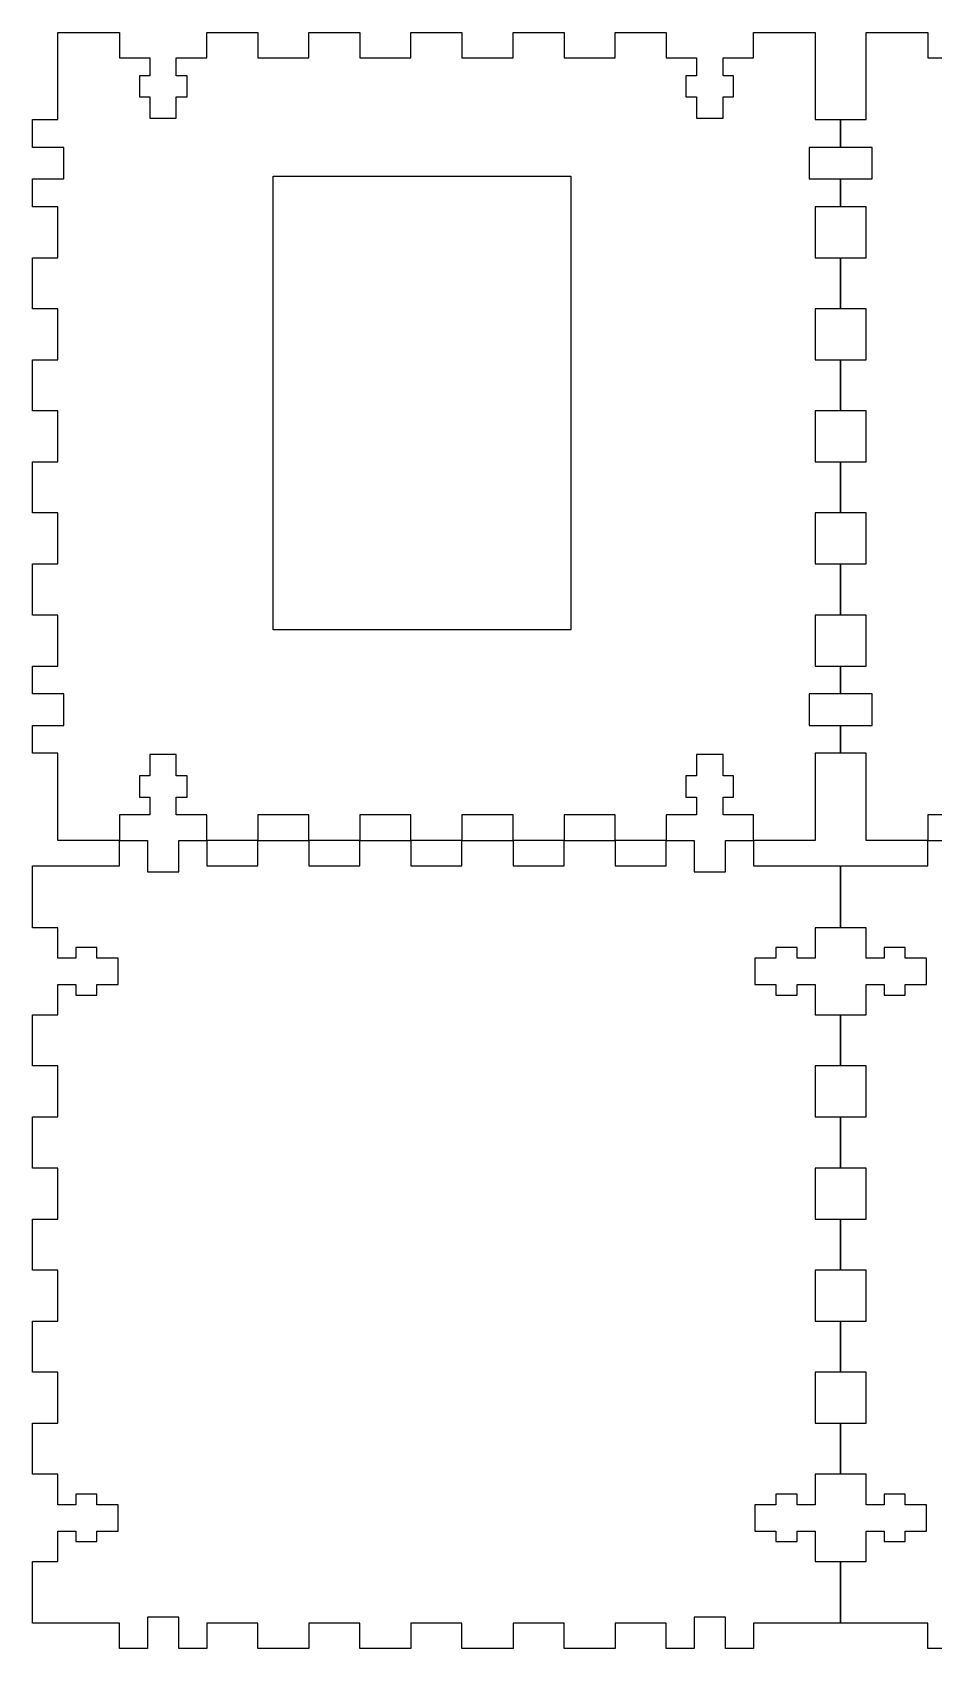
# Model space of a CAD drawing. Header units: millimetres. Extents: x -137 to 130, y -50 to 129.
# Drawn here: x -137.1 to -37.8, y -49.6 to 128.5 of the extents above; entities that cross this region are included whole.
import ezdxf

# ---------------------------------------------------------------- set-up
doc = ezdxf.new("R2010")
doc.units = ezdxf.units.MM
doc.layers.get('0').update_dxf_attribs({"linetype": 'CONTINUOUS'})

msp = doc.modelspace()

# ---------------------------------------------------------------- linework, layer by layer
for p, q in [((-134.27, 128.51), (-127.47, 128.51)), ((-134.27, 118.9), (-134.27, 128.51)), ((-127.47, 128.51), (-127.47, 125.7)), ((-117.86, 125.7), (-117.86, 128.51)), ((-117.86, 128.51), (-112.24, 128.51)), ((-112.24, 128.51), (-112.24, 125.7)), ((-106.61, 125.7), (-106.61, 128.51)), ((-106.61, 128.51), (-100.99, 128.51)), ((-100.99, 128.51), (-100.99, 125.7)), ((-95.36, 125.7), (-95.36, 128.51)), ((-95.36, 128.51), (-89.74, 128.51)), ((-89.74, 128.51), (-89.74, 125.7)), ((-84.11, 125.7), (-84.11, 128.51)), ((-84.11, 128.51), (-78.49, 128.51)), ((-78.49, 128.51), (-78.49, 125.7)), ((-72.86, 125.7), (-72.86, 128.51)), ((-72.86, 128.51), (-67.24, 128.51)), ((-67.24, 128.51), (-67.24, 125.7)), ((-57.63, 125.7), (-57.63, 128.51)), ((-57.63, 128.51), (-50.83, 128.51)), ((-50.83, 128.51), (-50.83, 118.9)), ((-45.21, 128.51), (-38.41, 128.51)), ((-45.21, 118.9), (-45.21, 128.51)), ((-38.41, 128.51), (-38.41, 125.7)), ((-127.47, 125.7), (-124.12, 125.7)), ((-124.12, 125.7), (-124.12, 123.73)), ((-121.22, 123.73), (-121.22, 125.7)), ((-121.22, 125.7), (-117.86, 125.7)), ((-112.24, 125.7), (-106.61, 125.7)), ((-100.99, 125.7), (-95.36, 125.7)), ((-89.74, 125.7), (-84.11, 125.7)), ((-78.49, 125.7), (-72.86, 125.7)), ((-67.24, 125.7), (-63.89, 125.7)), ((-63.89, 125.7), (-63.89, 123.73)), ((-60.98, 123.73), (-60.98, 125.7)), ((-60.98, 125.7), (-57.63, 125.7)), ((-38.41, 125.7), (-35.06, 125.7)), ((-124.12, 123.73), (-125.29, 123.73)), ((-125.29, 123.73), (-125.29, 121.39)), ((-120.04, 123.73), (-121.22, 123.73)), ((-120.04, 121.39), (-120.04, 123.73)), ((-63.89, 123.73), (-65.06, 123.73)), ((-65.06, 123.73), (-65.06, 121.39)), ((-59.81, 123.73), (-60.98, 123.73)), ((-59.81, 121.39), (-59.81, 123.73)), ((-125.29, 121.39), (-124.12, 121.39)), ((-124.12, 121.39), (-124.12, 119.04)), ((-121.22, 119.04), (-121.22, 121.39)), ((-121.22, 121.39), (-120.04, 121.39)), ((-65.06, 121.39), (-63.89, 121.39)), ((-63.89, 121.39), (-63.89, 119.04)), ((-60.98, 119.04), (-60.98, 121.39)), ((-60.98, 121.39), (-59.81, 121.39)), ((-137.08, 115.83), (-137.08, 118.9)), ((-137.08, 118.9), (-134.27, 118.9)), ((-124.12, 119.04), (-121.22, 119.04)), ((-63.89, 119.04), (-60.98, 119.04)), ((-50.83, 118.9), (-48.02, 118.9)), ((-48.02, 118.9), (-48.02, 115.83)), ((-48.02, 115.83), (-48.02, 118.9)), ((-48.02, 118.9), (-45.21, 118.9)), ((-133.61, 115.83), (-137.08, 115.83)), ((-133.61, 112.36), (-133.61, 115.83)), ((-48.02, 115.83), (-51.49, 115.83)), ((-51.49, 115.83), (-51.49, 112.36)), ((-44.55, 115.83), (-48.02, 115.83)), ((-44.55, 112.36), (-44.55, 115.83)), ((-137.08, 109.29), (-137.08, 112.36)), ((-137.08, 112.36), (-133.61, 112.36)), ((-51.49, 112.36), (-48.02, 112.36)), ((-48.02, 112.36), (-48.02, 109.29)), ((-48.02, 109.29), (-48.02, 112.36)), ((-48.02, 112.36), (-44.55, 112.36)), ((-134.27, 109.29), (-137.08, 109.29)), ((-134.27, 103.67), (-134.27, 109.29)), ((-48.02, 109.29), (-50.83, 109.29)), ((-50.83, 109.29), (-50.83, 103.67)), ((-45.21, 109.29), (-48.02, 109.29)), ((-45.21, 103.67), (-45.21, 109.29)), ((-137.08, 98.04), (-137.08, 103.67)), ((-137.08, 103.67), (-134.27, 103.67)), ((-50.83, 103.67), (-48.02, 103.67)), ((-48.02, 103.67), (-48.02, 98.04)), ((-48.02, 98.04), (-48.02, 103.67)), ((-48.02, 103.67), (-45.21, 103.67)), ((-134.27, 98.04), (-137.08, 98.04)), ((-134.27, 92.42), (-134.27, 98.04)), ((-48.02, 98.04), (-50.83, 98.04)), ((-50.83, 98.04), (-50.83, 92.42)), ((-45.21, 98.04), (-48.02, 98.04)), ((-45.21, 92.42), (-45.21, 98.04)), ((-137.08, 86.79), (-137.08, 92.42)), ((-137.08, 92.42), (-134.27, 92.42)), ((-50.83, 92.42), (-48.02, 92.42)), ((-48.02, 92.42), (-48.02, 86.79)), ((-48.02, 86.79), (-48.02, 92.42)), ((-48.02, 92.42), (-45.21, 92.42)), ((-134.27, 86.79), (-137.08, 86.79)), ((-134.27, 81.17), (-134.27, 86.79)), ((-48.02, 86.79), (-50.83, 86.79)), ((-50.83, 86.79), (-50.83, 81.17)), ((-45.21, 86.79), (-48.02, 86.79)), ((-45.21, 81.17), (-45.21, 86.79)), ((-137.08, 75.54), (-137.08, 81.17)), ((-137.08, 81.17), (-134.27, 81.17)), ((-50.83, 81.17), (-48.02, 81.17)), ((-48.02, 81.17), (-48.02, 75.54)), ((-48.02, 75.54), (-48.02, 81.17)), ((-48.02, 81.17), (-45.21, 81.17)), ((-134.27, 75.54), (-137.08, 75.54)), ((-134.27, 69.92), (-134.27, 75.54)), ((-48.02, 75.54), (-50.83, 75.54)), ((-50.83, 75.54), (-50.83, 69.92)), ((-45.21, 75.54), (-48.02, 75.54)), ((-45.21, 69.92), (-45.21, 75.54)), ((-137.08, 64.29), (-137.08, 69.92)), ((-137.08, 69.92), (-134.27, 69.92)), ((-50.83, 69.92), (-48.02, 69.92)), ((-48.02, 69.92), (-48.02, 64.29)), ((-48.02, 64.29), (-48.02, 69.92)), ((-48.02, 69.92), (-45.21, 69.92)), ((-134.27, 64.29), (-137.08, 64.29)), ((-134.27, 58.67), (-134.27, 64.29)), ((-48.02, 64.29), (-50.83, 64.29)), ((-50.83, 64.29), (-50.83, 58.67)), ((-45.21, 64.29), (-48.02, 64.29)), ((-45.21, 58.67), (-45.21, 64.29)), ((-137.08, 55.6), (-137.08, 58.67)), ((-137.08, 58.67), (-134.27, 58.67)), ((-50.83, 58.67), (-48.02, 58.67)), ((-48.02, 58.67), (-48.02, 55.6)), ((-48.02, 55.6), (-48.02, 58.67)), ((-48.02, 58.67), (-45.21, 58.67)), ((-133.61, 55.6), (-137.08, 55.6)), ((-133.61, 52.13), (-133.61, 55.6)), ((-48.02, 55.6), (-51.49, 55.6)), ((-51.49, 55.6), (-51.49, 52.13)), ((-44.55, 55.6), (-48.02, 55.6)), ((-44.55, 52.13), (-44.55, 55.6)), ((-137.08, 49.06), (-137.08, 52.13)), ((-137.08, 52.13), (-133.61, 52.13)), ((-51.49, 52.13), (-48.02, 52.13)), ((-48.02, 52.13), (-48.02, 49.06)), ((-48.02, 49.06), (-48.02, 52.13)), ((-48.02, 52.13), (-44.55, 52.13)), ((-134.27, 49.06), (-137.08, 49.06)), ((-134.27, 39.45), (-134.27, 49.06)), ((-121.22, 48.92), (-124.12, 48.92)), ((-124.12, 48.92), (-124.12, 46.57)), ((-121.22, 46.57), (-121.22, 48.92)), ((-60.98, 48.92), (-63.89, 48.92)), ((-63.89, 48.92), (-63.89, 46.57)), ((-60.98, 46.57), (-60.98, 48.92)), ((-48.02, 49.06), (-50.83, 49.06)), ((-50.83, 49.06), (-50.83, 39.45)), ((-45.21, 49.06), (-48.02, 49.06)), ((-45.21, 39.45), (-45.21, 49.06)), ((-124.12, 46.57), (-125.29, 46.57)), ((-125.29, 46.57), (-125.29, 44.23)), ((-120.04, 46.57), (-121.22, 46.57)), ((-120.04, 44.23), (-120.04, 46.57)), ((-63.89, 46.57), (-65.06, 46.57)), ((-65.06, 46.57), (-65.06, 44.23)), ((-59.81, 46.57), (-60.98, 46.57)), ((-59.81, 44.23), (-59.81, 46.57)), ((-125.29, 44.23), (-124.12, 44.23)), ((-124.12, 44.23), (-124.12, 42.26)), ((-121.22, 42.26), (-121.22, 44.23)), ((-121.22, 44.23), (-120.04, 44.23)), ((-65.06, 44.23), (-63.89, 44.23)), ((-63.89, 44.23), (-63.89, 42.26)), ((-60.98, 42.26), (-60.98, 44.23)), ((-60.98, 44.23), (-59.81, 44.23)), ((-124.12, 42.26), (-127.47, 42.26)), ((-127.47, 42.26), (-127.47, 39.45)), ((-117.86, 42.26), (-121.22, 42.26)), ((-117.86, 39.45), (-117.86, 42.26)), ((-106.61, 42.26), (-112.24, 42.26)), ((-112.24, 42.26), (-112.24, 39.45)), ((-106.61, 39.45), (-106.61, 42.26)), ((-95.36, 42.26), (-100.99, 42.26)), ((-100.99, 42.26), (-100.99, 39.45)), ((-95.36, 39.45), (-95.36, 42.26)), ((-84.11, 42.26), (-89.74, 42.26)), ((-89.74, 42.26), (-89.74, 39.45)), ((-84.11, 39.45), (-84.11, 42.26)), ((-72.86, 42.26), (-78.49, 42.26)), ((-78.49, 42.26), (-78.49, 39.45)), ((-72.86, 39.45), (-72.86, 42.26)), ((-63.89, 42.26), (-67.24, 42.26)), ((-67.24, 42.26), (-67.24, 39.45)), ((-57.63, 42.26), (-60.98, 42.26)), ((-57.63, 39.45), (-57.63, 42.26)), ((-35.06, 42.26), (-38.41, 42.26)), ((-38.41, 42.26), (-38.41, 39.45)), ((-127.47, 39.45), (-134.27, 39.45)), ((-127.47, 36.64), (-127.47, 39.45)), ((-127.47, 39.45), (-124.4, 39.45)), ((-124.4, 39.45), (-124.4, 35.98)), ((-120.93, 35.98), (-120.93, 39.45)), ((-120.93, 39.45), (-117.86, 39.45)), ((-112.24, 39.45), (-117.86, 39.45)), ((-117.86, 39.45), (-117.86, 36.64)), ((-112.24, 36.64), (-112.24, 39.45)), ((-112.24, 39.45), (-106.61, 39.45)), ((-100.99, 39.45), (-106.61, 39.45)), ((-106.61, 39.45), (-106.61, 36.64)), ((-100.99, 36.64), (-100.99, 39.45)), ((-100.99, 39.45), (-95.36, 39.45)), ((-89.74, 39.45), (-95.36, 39.45)), ((-95.36, 39.45), (-95.36, 36.64)), ((-89.74, 36.64), (-89.74, 39.45)), ((-89.74, 39.45), (-84.11, 39.45)), ((-78.49, 39.45), (-84.11, 39.45)), ((-84.11, 39.45), (-84.11, 36.64)), ((-78.49, 36.64), (-78.49, 39.45)), ((-78.49, 39.45), (-72.86, 39.45)), ((-67.24, 39.45), (-72.86, 39.45)), ((-72.86, 39.45), (-72.86, 36.64)), ((-67.24, 36.64), (-67.24, 39.45)), ((-67.24, 39.45), (-64.17, 39.45)), ((-64.17, 39.45), (-64.17, 35.98)), ((-60.7, 35.98), (-60.7, 39.45)), ((-60.7, 39.45), (-57.63, 39.45)), ((-50.83, 39.45), (-57.63, 39.45)), ((-57.63, 39.45), (-57.63, 36.64)), ((-38.41, 39.45), (-45.21, 39.45)), ((-38.41, 36.64), (-38.41, 39.45)), ((-38.41, 39.45), (-35.34, 39.45)), ((-137.08, 36.64), (-127.47, 36.64)), ((-137.08, 29.84), (-137.08, 36.64)), ((-124.4, 35.98), (-120.93, 35.98)), ((-117.86, 36.64), (-112.24, 36.64)), ((-106.61, 36.64), (-100.99, 36.64)), ((-95.36, 36.64), (-89.74, 36.64)), ((-84.11, 36.64), (-78.49, 36.64)), ((-72.86, 36.64), (-67.24, 36.64)), ((-64.17, 35.98), (-60.7, 35.98)), ((-57.63, 36.64), (-48.02, 36.64)), ((-48.02, 36.64), (-48.02, 29.84)), ((-48.02, 36.64), (-38.41, 36.64)), ((-48.02, 29.84), (-48.02, 36.64)), ((-134.27, 29.84), (-137.08, 29.84)), ((-134.27, 26.49), (-134.27, 29.84)), ((-48.02, 29.84), (-50.83, 29.84)), ((-50.83, 29.84), (-50.83, 26.49)), ((-45.21, 29.84), (-48.02, 29.84)), ((-45.21, 26.49), (-45.21, 29.84)), ((-129.96, 27.66), (-132.3, 27.66)), ((-132.3, 27.66), (-132.3, 26.49)), ((-129.96, 26.49), (-129.96, 27.66)), ((-52.8, 27.66), (-55.15, 27.66)), ((-55.15, 27.66), (-55.15, 26.49)), ((-52.8, 26.49), (-52.8, 27.66)), ((-40.9, 27.66), (-43.24, 27.66)), ((-43.24, 27.66), (-43.24, 26.49)), ((-40.9, 26.49), (-40.9, 27.66)), ((-132.3, 26.49), (-134.27, 26.49)), ((-127.61, 26.49), (-129.96, 26.49)), ((-127.61, 23.58), (-127.61, 26.49)), ((-55.15, 26.49), (-57.49, 26.49)), ((-57.49, 26.49), (-57.49, 23.58)), ((-50.83, 26.49), (-52.8, 26.49)), ((-43.24, 26.49), (-45.21, 26.49)), ((-38.55, 26.49), (-40.9, 26.49)), ((-38.55, 23.58), (-38.55, 26.49)), ((-134.27, 20.23), (-134.27, 23.58)), ((-134.27, 23.58), (-132.3, 23.58)), ((-132.3, 23.58), (-132.3, 22.41)), ((-129.96, 22.41), (-129.96, 23.58)), ((-129.96, 23.58), (-127.61, 23.58)), ((-57.49, 23.58), (-55.15, 23.58)), ((-55.15, 23.58), (-55.15, 22.41)), ((-52.8, 22.41), (-52.8, 23.58)), ((-52.8, 23.58), (-50.83, 23.58)), ((-50.83, 23.58), (-50.83, 20.23)), ((-45.21, 20.23), (-45.21, 23.58)), ((-45.21, 23.58), (-43.24, 23.58)), ((-43.24, 23.58), (-43.24, 22.41)), ((-40.9, 22.41), (-40.9, 23.58)), ((-40.9, 23.58), (-38.55, 23.58)), ((-132.3, 22.41), (-129.96, 22.41)), ((-55.15, 22.41), (-52.8, 22.41)), ((-43.24, 22.41), (-40.9, 22.41)), ((-137.08, 14.6), (-137.08, 20.23)), ((-137.08, 20.23), (-134.27, 20.23)), ((-50.83, 20.23), (-48.02, 20.23)), ((-48.02, 20.23), (-48.02, 14.6)), ((-48.02, 14.6), (-48.02, 20.23)), ((-48.02, 20.23), (-45.21, 20.23)), ((-134.27, 14.6), (-137.08, 14.6)), ((-134.27, 8.98), (-134.27, 14.6)), ((-48.02, 14.6), (-50.83, 14.6)), ((-50.83, 14.6), (-50.83, 8.98)), ((-45.21, 14.6), (-48.02, 14.6)), ((-45.21, 8.98), (-45.21, 14.6)), ((-137.08, 3.35), (-137.08, 8.98)), ((-137.08, 8.98), (-134.27, 8.98)), ((-50.83, 8.98), (-48.02, 8.98)), ((-48.02, 8.98), (-48.02, 3.35)), ((-48.02, 3.35), (-48.02, 8.98)), ((-48.02, 8.98), (-45.21, 8.98)), ((-134.27, 3.35), (-137.08, 3.35)), ((-134.27, -2.27), (-134.27, 3.35)), ((-48.02, 3.35), (-50.83, 3.35)), ((-50.83, 3.35), (-50.83, -2.27)), ((-45.21, 3.35), (-48.02, 3.35)), ((-45.21, -2.27), (-45.21, 3.35)), ((-137.08, -7.9), (-137.08, -2.27)), ((-137.08, -2.27), (-134.27, -2.27)), ((-50.83, -2.27), (-48.02, -2.27)), ((-48.02, -2.27), (-48.02, -7.9)), ((-48.02, -7.9), (-48.02, -2.27)), ((-48.02, -2.27), (-45.21, -2.27)), ((-134.27, -7.9), (-137.08, -7.9)), ((-134.27, -13.52), (-134.27, -7.9)), ((-48.02, -7.9), (-50.83, -7.9)), ((-50.83, -7.9), (-50.83, -13.52)), ((-45.21, -7.9), (-48.02, -7.9)), ((-45.21, -13.52), (-45.21, -7.9)), ((-137.08, -19.15), (-137.08, -13.52)), ((-137.08, -13.52), (-134.27, -13.52)), ((-50.83, -13.52), (-48.02, -13.52)), ((-48.02, -13.52), (-48.02, -19.15)), ((-48.02, -19.15), (-48.02, -13.52)), ((-48.02, -13.52), (-45.21, -13.52)), ((-134.27, -19.15), (-137.08, -19.15)), ((-134.27, -24.77), (-134.27, -19.15)), ((-48.02, -19.15), (-50.83, -19.15)), ((-50.83, -19.15), (-50.83, -24.77)), ((-45.21, -19.15), (-48.02, -19.15)), ((-45.21, -24.77), (-45.21, -19.15)), ((-137.08, -30.4), (-137.08, -24.77)), ((-137.08, -24.77), (-134.27, -24.77)), ((-50.83, -24.77), (-48.02, -24.77)), ((-48.02, -24.77), (-48.02, -30.4)), ((-48.02, -30.4), (-48.02, -24.77)), ((-48.02, -24.77), (-45.21, -24.77)), ((-134.27, -30.4), (-137.08, -30.4)), ((-134.27, -33.75), (-134.27, -30.4)), ((-48.02, -30.4), (-50.83, -30.4)), ((-50.83, -30.4), (-50.83, -33.75)), ((-45.21, -30.4), (-48.02, -30.4)), ((-45.21, -33.75), (-45.21, -30.4)), ((-132.3, -33.75), (-134.27, -33.75)), ((-129.96, -32.57), (-132.3, -32.57)), ((-132.3, -32.57), (-132.3, -33.75)), ((-129.96, -33.75), (-129.96, -32.57)), ((-127.61, -33.75), (-129.96, -33.75)), ((-127.61, -36.65), (-127.61, -33.75)), ((-55.15, -33.75), (-57.49, -33.75)), ((-57.49, -33.75), (-57.49, -36.65)), ((-52.8, -32.57), (-55.15, -32.57)), ((-55.15, -32.57), (-55.15, -33.75)), ((-52.8, -33.75), (-52.8, -32.57)), ((-50.83, -33.75), (-52.8, -33.75)), ((-43.24, -33.75), (-45.21, -33.75)), ((-40.9, -32.57), (-43.24, -32.57)), ((-43.24, -32.57), (-43.24, -33.75)), ((-40.9, -33.75), (-40.9, -32.57)), ((-38.55, -33.75), (-40.9, -33.75)), ((-38.55, -36.65), (-38.55, -33.75)), ((-134.27, -40), (-134.27, -36.65)), ((-134.27, -36.65), (-132.3, -36.65)), ((-132.3, -36.65), (-132.3, -37.82)), ((-129.96, -37.82), (-129.96, -36.65)), ((-129.96, -36.65), (-127.61, -36.65)), ((-57.49, -36.65), (-55.15, -36.65)), ((-55.15, -36.65), (-55.15, -37.82)), ((-52.8, -37.82), (-52.8, -36.65)), ((-52.8, -36.65), (-50.83, -36.65)), ((-50.83, -36.65), (-50.83, -40)), ((-45.21, -40), (-45.21, -36.65)), ((-45.21, -36.65), (-43.24, -36.65)), ((-43.24, -36.65), (-43.24, -37.82)), ((-40.9, -37.82), (-40.9, -36.65)), ((-40.9, -36.65), (-38.55, -36.65)), ((-132.3, -37.82), (-129.96, -37.82)), ((-55.15, -37.82), (-52.8, -37.82)), ((-43.24, -37.82), (-40.9, -37.82)), ((-137.08, -46.8), (-137.08, -40)), ((-137.08, -40), (-134.27, -40)), ((-50.83, -40), (-48.02, -40)), ((-48.02, -40), (-48.02, -46.8)), ((-48.02, -46.8), (-48.02, -40)), ((-48.02, -40), (-45.21, -40)), ((-120.93, -46.15), (-124.4, -46.15)), ((-124.4, -46.15), (-124.4, -49.61)), ((-120.93, -49.61), (-120.93, -46.15)), ((-60.7, -46.15), (-64.17, -46.15)), ((-64.17, -46.15), (-64.17, -49.61)), ((-60.7, -49.61), (-60.7, -46.15)), ((-127.47, -46.8), (-137.08, -46.8)), ((-127.47, -49.61), (-127.47, -46.8)), ((-112.24, -46.8), (-117.86, -46.8)), ((-117.86, -46.8), (-117.86, -49.61)), ((-112.24, -49.61), (-112.24, -46.8)), ((-100.99, -46.8), (-106.61, -46.8)), ((-106.61, -46.8), (-106.61, -49.61)), ((-100.99, -49.61), (-100.99, -46.8)), ((-89.74, -46.8), (-95.36, -46.8)), ((-95.36, -46.8), (-95.36, -49.61)), ((-89.74, -49.61), (-89.74, -46.8)), ((-78.49, -46.8), (-84.11, -46.8)), ((-84.11, -46.8), (-84.11, -49.61)), ((-78.49, -49.61), (-78.49, -46.8)), ((-67.24, -46.8), (-72.86, -46.8)), ((-72.86, -46.8), (-72.86, -49.61)), ((-67.24, -49.61), (-67.24, -46.8)), ((-48.02, -46.8), (-57.63, -46.8)), ((-57.63, -46.8), (-57.63, -49.61)), ((-38.41, -46.8), (-48.02, -46.8)), ((-38.41, -49.61), (-38.41, -46.8)), ((-124.4, -49.61), (-127.47, -49.61)), ((-117.86, -49.61), (-120.93, -49.61)), ((-106.61, -49.61), (-112.24, -49.61)), ((-95.36, -49.61), (-100.99, -49.61)), ((-84.11, -49.61), (-89.74, -49.61)), ((-72.86, -49.61), (-78.49, -49.61)), ((-64.17, -49.61), (-67.24, -49.61)), ((-57.63, -49.61), (-60.7, -49.61)), ((-35.34, -49.61), (-38.41, -49.61))]:
    msp.add_line(p, q)
msp.add_lwpolyline([(-77.75, 62.66), (-110.56, 62.66), (-110.56, 112.66), (-77.75, 112.66)], close=True)

doc.saveas('drawing.dxf')
